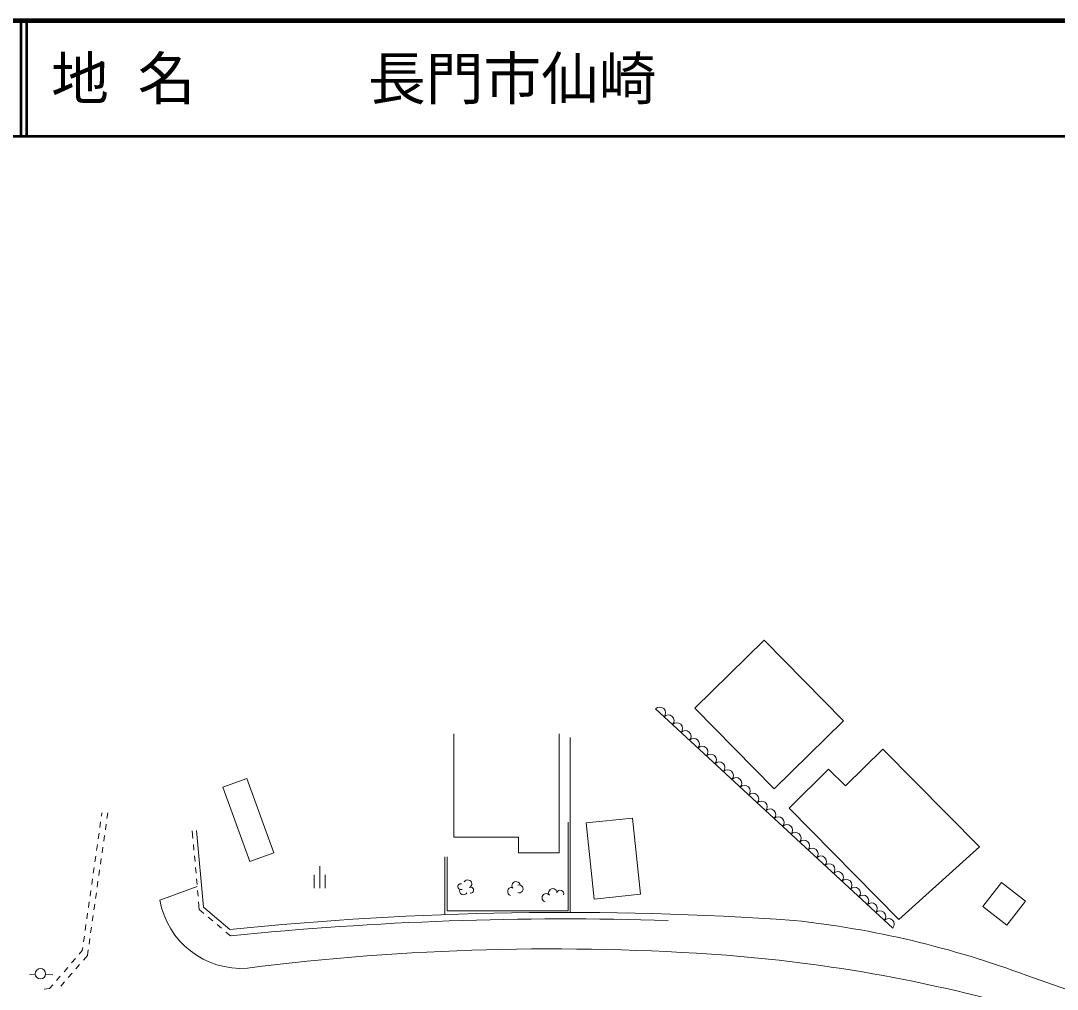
# Model space of a CAD drawing. Units: millimetres, scale not verified. Extents: x 40000 to 680000, y 20000 to 380000.
# Drawn here: x 367740 to 457552, y 296114 to 380000 of the extents above; entities that cross this region are included whole.
import ezdxf
from ezdxf.enums import TextEntityAlignment as Align

# ---------------------------------------------------------------- set-up
doc = ezdxf.new("R2010")
doc.units = ezdxf.units.MM
doc.header["$LTSCALE"] = 1000
for name, color, linetype, lineweight in [('M-TTL', 2, 'Continuous', 140), ('M-TTL-LINE', 7, 'Continuous', 50), ('M-TTL-TXT', 7, 'Continuous', 13), ('M-WORK', 1, 'Continuous', 13)]:
    doc.layers.add(name, color=color, linetype=linetype, lineweight=lineweight)
doc.styles.add('ＭＳ ゴシック', font='')
doc.styles.get('ＭＳ ゴシック').set_extended_font_data('MS Gothic')

msp = doc.modelspace()

# ---------------------------------------------------------------- linework, layer by layer
at = {"layer": 'M-TTL'}
msp.add_line((680000, 380000), (40000, 380000), dxfattribs=at)
at = {"layer": 'M-TTL-LINE'}
for p, q in [((367750, 380000), (367750, 370000)), ((368250, 380000), (368250, 370000)), ((40000, 370000), (680000, 370000))]:
    msp.add_line(p, q, dxfattribs=at)
at = {"layer": 'M-WORK'}
for p, q in [((422752, 320391), (443292, 301400)), ((415359, 317929), (415359, 302765)), ((374775, 311385), (374736, 311114)), ((375280, 311385), (375212, 310909)), ((374666, 310619), (374595, 310124)), ((375142, 310414), (375071, 309919)), ((374524, 309630), (374454, 309135)), ((375000, 309424), (374929, 308929)), ((382660, 309162), (382600, 309823)), ((374383, 308640), (374312, 308145)), ((374859, 308434), (374788, 307939)), ((382750, 308166), (382705, 308664)), ((374241, 307650), (374171, 307155)), ((374717, 307444), (374646, 306949)), ((382840, 307170), (382795, 307668)), ((404489, 307592), (404489, 302576)), ((374100, 306660), (374029, 306165)), ((374576, 306455), (374505, 305960)), ((382930, 306174), (382885, 306672)), ((393645, 306769), (393645, 304856)), ((373958, 305670), (373888, 305175)), ((374434, 305465), (374363, 304970)), ((383020, 305178), (382975, 305676)), ((393173, 306013), (393173, 304856)), ((394118, 306013), (394118, 304856)), ((373817, 304680), (373746, 304185)), ((374293, 304475), (374222, 303980)), ((379798, 303843), (383034, 305023)), ((383109, 304182), (383064, 304680)), ((373675, 303690), (373605, 303195)), ((383214, 303023), (383154, 303684)), ((373534, 302700), (373463, 302205)), ((374151, 303485), (374080, 302990)), ((383611, 302688), (383214, 303023)), ((374010, 302495), (373939, 302000)), ((384374, 302042), (383992, 302365)), ((373392, 301710), (373322, 301215)), ((373868, 301505), (373797, 301010)), ((385137, 301395), (384756, 301718)), ((385915, 300737), (385519, 301072)), ((373251, 300720), (373180, 300225)), ((373727, 300515), (373656, 300020)), ((373071, 299460), (372800, 299146)), ((373109, 299730), (373071, 299460)), ((373585, 299525), (373517, 299050)), ((372473, 298768), (372146, 298389)), ((372842, 298267), (372515, 297889)), ((373517, 299050), (373168, 298646)), ((368512, 297413), (368999, 297402)), ((369888, 297383), (370509, 297369)), ((371819, 298011), (371493, 297632)), ((372188, 297510), (371861, 297132)), ((454923, 297307), (479544, 288668)), ((370512, 296497), (370241, 296183)), ((371166, 297254), (370839, 296875)), ((371534, 296753), (371208, 296375)), ((370241, 296183), (369766, 296118))]:
    msp.add_line(p, q, dxfattribs=at)
for points in [[(426156, 320454), (432154, 326349), (439023, 319359), (433024, 313464)], [(443826, 302158), (434335, 311791), (437735, 315167), (439199, 313727), (442452, 316914), (450810, 308462)], [(385258, 313624), (387325, 314376), (389672, 307930), (387604, 307177)], [(416730, 310524), (420748, 310947), (421442, 304343), (417424, 303921)], [(451111, 303277), (452730, 305350), (454802, 303730), (453183, 301658)]]:
    msp.add_lwpolyline(points, close=True, dxfattribs=at)
for points in [[(405263, 318250), (405263, 309278), (410879, 309278), (410879, 307932), (414382, 307932), (414382, 318250)], [(385850, 301290), (383579, 303213), (382979, 309857)], [(404689, 307592), (404689, 302920), (415162, 302920), (415162, 310591)]]:
    msp.add_lwpolyline(points, dxfattribs=at)
msp.add_circle((369445, 297460), 450, dxfattribs=at)
for centre, radius, start, end in [((423118, 320052), 500, 317.2436, 137.2436), ((423852, 319374), 500, 317.2436, 137.2436), ((424586, 318696), 500, 317.2436, 137.2436), ((425319, 318017), 500, 317.2436, 137.2436), ((426053, 317339), 500, 317.2436, 137.2436), ((426786, 316661), 500, 317.2436, 137.2436), ((427520, 315983), 500, 317.2436, 137.2436), ((428254, 315304), 500, 317.2436, 137.2436), ((428987, 314626), 500, 317.2436, 137.2436), ((429721, 313948), 500, 317.2436, 137.2436), ((430454, 313270), 500, 317.2436, 137.2436), ((431188, 312591), 500, 317.2436, 137.2436), ((431922, 311913), 500, 317.2436, 137.2436), ((432655, 311235), 500, 317.2436, 137.2436), ((433389, 310556), 500, 317.2436, 137.2436), ((434122, 309878), 500, 317.2436, 137.2436), ((434856, 309200), 500, 317.2436, 137.2436), ((435589, 308522), 500, 317.2436, 137.2436), ((436323, 307843), 500, 317.2436, 137.2436), ((437057, 307165), 500, 317.2436, 137.2436), ((437790, 306487), 500, 317.2436, 137.2436), ((438524, 305808), 500, 317.2436, 137.2436), ((406475, 305239), 344, 294.41096, 151.28089), ((410659, 305076), 360, 10.21276, 217.15405), ((439257, 305130), 500, 317.2436, 137.2436), ((405879, 304997), 257, 77.84591, 294.71584), ((406104, 304643), 344, 160.14232, 331.28089), ((406725, 304693), 257, 257.84591, 114.71584), ((410290, 304581), 360, 84.28795, 254.02396), ((410922, 304807), 344, 249.41096, 106.28089), ((413839, 304473), 360, 0.28417, 217.15405), ((414489, 304382), 305, 342.1541, 162.15403), ((439991, 304452), 500, 317.2436, 137.2436), ((386841, 305072), 7149, 189.89773, 274.30857), ((413266, 304039), 360, 37.15409, 254.02396), ((440725, 303774), 500, 317.2436, 137.2436), ((441458, 303095), 500, 317.2436, 137.2436), ((414915, 15778), 286987, 86.04067, 95.81257), ((442192, 302417), 500, 317.2436, 137.2436), ((414917, 15219), 286987, 88.21842, 95.7999), ((425762, 219058), 83506, 69.56119, 83.83422), ((442925, 301739), 500, 317.2436, 137.2436), ((413753, 89827), 209781, 85.85965, 97.22254), ((418554, 166488), 132975, 72.94606, 85.53838)]:
    msp.add_arc(centre, radius, start, end, dxfattribs=at)

# ---------------------------------------------------------------- texts
at = {"layer": 'M-TTL-TXT', "style": 'ＭＳ ゴシック'}
msp.add_text('地 名      長門市仙崎', height=3666, dxfattribs=at).set_placement((370380, 375000), align=Align.MIDDLE_LEFT)

doc.saveas('drawing.dxf')
